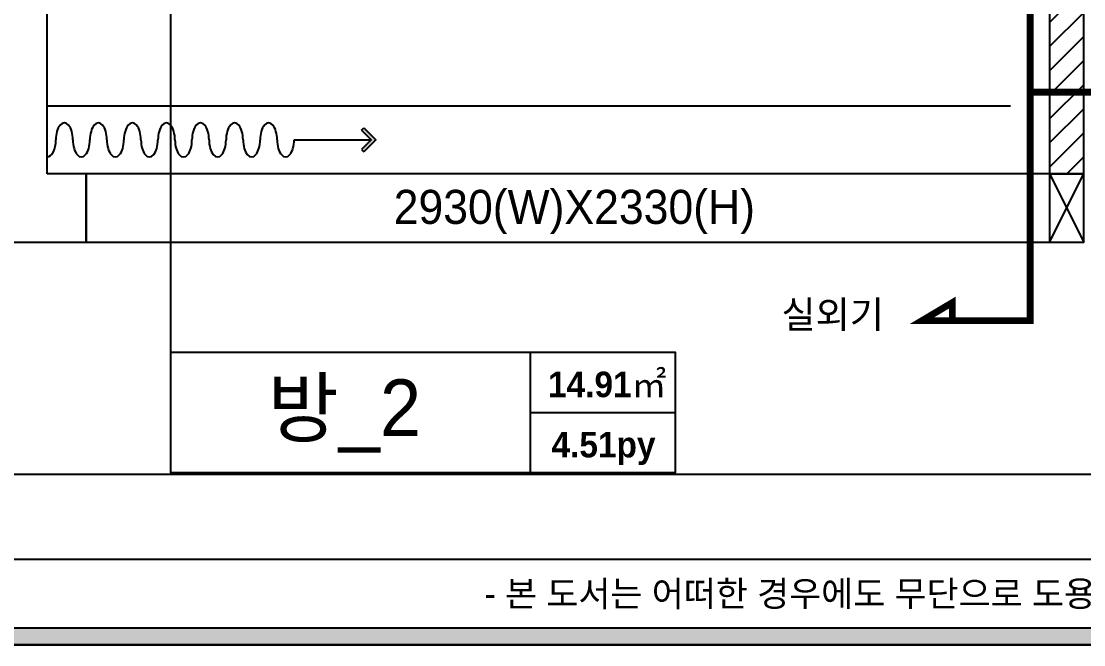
# Model space of a CAD drawing. Header units: inches. Extents: x -55157 to -7160, y -122257 to -52101.
# Drawn here: x -28457 to -25335, y -101344 to -99513 of the extents above; entities that cross this region are included whole.
import ezdxf
from ezdxf.enums import TextEntityAlignment as Align

# ---------------------------------------------------------------- set-up
doc = ezdxf.new("R2010")
doc.units = ezdxf.units.IN
doc.header["$LTSCALE"] = 50
doc.header["$MEASUREMENT"] = 0
doc.linetypes.add('HID', pattern=[2.5, 1.5, -1])
doc.linetypes.add('HIDDEN', pattern=[0.375, 0.25, -0.125])
for name, color, linetype in [('0-ELC TEXT', 7, 'Continuous'), ('01. F-소품', 3, 'Continuous'), ('03-TEXT', 3, 'Continuous'), ('03-WAL NEW', 3, 'Continuous'), ('06-LIGHT', 4, 'Continuous'), ('3.기호.계단선', 30, 'Continuous'), ('C-WIN', 4, 'Continuous'), ('CEIL-LIGHT', 7, 'Continuous'), ('FORM(YOURNAME)-1', 1, 'Continuous'), ('FORM(YOURNAME)-11', 1, 'Continuous'), ('도면층2', 2, 'Continuous'), ('도면층4', 4, 'Continuous')]:
    doc.layers.add(name, color=color, linetype=linetype)
doc.styles.add('YOURNAME', font='HY울릉도M.TTF')
doc.styles.add('넥슨고딕', font='NEXONLv1GothicBold.ttf')
doc.styles.add('코레일둥고', font='Korail_Round_Gothic_Medium.ttf')

# ---------------------------------------------------------------- blocks, each defined once
blk = doc.blocks.new('FORM-ELEVATION')
at = {"layer": 'FORM(YOURNAME)-11'}
h = blk.add_hatch(color=256, dxfattribs=at)
h.dxf.hatch_style = 1
h.paths.add_polyline_path([(-10309, 35708), (71691, 35708), (71691, 35508), (-10309, 35508)])
h.paths.add_polyline_path([(-10309, -21492), (71691, -21492), (71691, -21692), (-10309, -21692)])
at = {"layer": 'Defpoints', "color": 158}
blk.add_line((62481, -20692), (-10309, -20692), dxfattribs=at)
for points in [[(-10309, -21692), (71691, -21692), (71691, 35708), (-10309, 35708)], [(-8309, 33708), (61071, 33708), (61071, -19692), (-8309, -19692)]]:
    blk.add_lwpolyline(points, close=True, dxfattribs=at)
at = {"layer": 'FORM(YOURNAME)-11'}
blk.add_lwpolyline([(-10309, -21492), (71691, -21492), (71691, -21692), (-10309, -21692)], close=True, dxfattribs=at)
at = {"layer": 'FORM(YOURNAME)-11', "color": 1, "style": 'YOURNAME'}
blk.add_text("- 본 도서는 어떠한 경우에도 무단으로 도용할 수 없으며 도용시 '지적재산권' 보호에 관한 법률에 의거, 법적 분쟁이 발생합니다.  또한 본 도서에 관한 모든 저작권은 당사에 있습니다. -", height=300, dxfattribs=at).set_placement((28146, -21092), align=Align.MIDDLE_CENTER)
at = {"layer": 'FORM(YOURNAME)-11', "color": 3, "style": 'YOURNAME'}
for tag, height, p in [('1', 450, (71041, -1219)), ('2', 450, (71041, -1863)), ('3', 450, (71041, -3150)), ('4', 450, (71041, -5081)), ('5', 515, (71041, -7398)), ('6', 515, (71041, -9650)), ('7', 515, (71041, -11903)), ('8', 515, (71041, -14155)), ('9', 515, (71041, -16408)), ('10', 515, (66791, -18596)), ('11', 515, (71041, -18660)), ('12', 515, (66791, -20848)), ('13', 515, (71041, -20848))]:
    blk.add_attdef(tag, text='', height=height, dxfattribs=at).set_placement(p, align=Align.MIDDLE_RIGHT)
blk = doc.blocks.new('vudauseh')
at = {"layer": '도면층2'}
for p, q in [((-49880, -65855.2), (-49880, -60805.2)), ((-50035, -66055.2), (-49880, -66055.2))]:
    blk.add_line(p, q, dxfattribs=at)
blk.add_lwpolyline([(-49880, -66055.2), (-49765.4, -66055.2), (-49765.4, -65855.2), (-49880, -65855.2)], dxfattribs=at)
at = {"layer": '도면층4'}
blk.add_lwpolyline([(-49765.4, -66055.2), (-46835.4, -66055.2), (-46835.4, -65855.2), (-49765.4, -65855.2)], close=True, dxfattribs=at)
at = {"layer": '0-ELC TEXT', "style": '코레일둥고'}
blk.add_text('2930(W)X2330(H)', height=100, dxfattribs=at).set_placement((-48862.4, -66002))
blk = doc.blocks.new('ccjwsjdeh')
at = {"layer": '03-WAL NEW'}
h = blk.add_hatch(dxfattribs=at)
h.set_pattern_fill('_USER', color=256, scale=50, angle=45, style=0, pattern_type=0)
h.set_pattern_definition([(45, (21500, -16519.2), (-35.35534, 35.35534), [])])
h.paths.add_polyline_path([(-25335, -81554.4), (-25435.4, -81554.4), (-25435.4, -82374.4), (-25335, -82374.4)])
blk.add_lwpolyline([(-25335, -81554.4), (-25435.4, -81554.4), (-25435.4, -82374.4), (-25335, -82374.4)], close=True, dxfattribs=at)
at = {"layer": 'C-WIN'}
for p, q in [((-25435.4, -82574.4), (-25335.4, -82374.4)), ((-25435.4, -82374.4), (-25335.4, -82574.4))]:
    blk.add_line(p, q, dxfattribs=at)
blk.add_lwpolyline([(-25435.4, -82574.4), (-25335.4, -82574.4), (-25335.4, -82374.4), (-25435.4, -82374.4)], close=True, dxfattribs=at)
blk.add_blockref('vudauseh', (21500, -16519.2))
blk = doc.blocks.new('FFSFDF')
at = {"layer": '01. F-소품'}
blk.add_hatch(color=8, dxfattribs=at).paths.add_polyline_path([(1567672.9, 1746751.1), (1567679.9, 1746744.1), (1567715.3, 1746779.4), (1567679.9, 1746814.8), (1567672.9, 1746807.7), (1567701.2, 1746779.4)])
at = {"layer": '01. F-소품', "color": 8}
for p, q in [((1567672.9, 1746807.7), (1567679.9, 1746814.8)), ((1567474.8, 1746779.4), (1567701.2, 1746779.4)), ((1567672.9, 1746751.1), (1567679.9, 1746744.1))]:
    blk.add_line(p, q, dxfattribs=at)
for points in [[(1567672.9, 1746807.7), (1567701.2, 1746779.4), (1567672.9, 1746751.1)], [(1567679.9, 1746814.8), (1567715.3, 1746779.4), (1567679.9, 1746744.1)]]:
    blk.add_lwpolyline(points, dxfattribs=at)
for centre, start_param, end_param in [((1566799.8, 1746779.4), 1.570796, 4.712389), ((1566899.8, 1746779.4), 1.570796, 4.712389), ((1566999.8, 1746779.4), 1.570796, 4.712389), ((1567099.8, 1746779.4), 1.570796, 4.712389), ((1567199.8, 1746779.4), 1.570796, 4.712389), ((1567299.8, 1746779.4), 1.570796, 4.712389), ((1567399.8, 1746779.4), 1.570796, 4.712389), ((1566749.8, 1746779.4), 6.283185, 7.853982), ((1566849.8, 1746779.4), 4.712389, 7.853982), ((1566949.8, 1746779.4), 4.712389, 7.853982), ((1567049.8, 1746779.4), 4.712389, 7.853982), ((1567149.8, 1746779.4), 4.712389, 7.853982), ((1567249.8, 1746779.4), 4.712389, 7.853982), ((1567349.8, 1746779.4), 4.712389, 7.853982), ((1567449.8, 1746779.4), 4.712389, 7.853982)]:
    blk.add_ellipse(centre, major_axis=(0, -50), ratio=0.5, start_param=start_param, end_param=end_param, dxfattribs=at)

msp = doc.modelspace()

# ---------------------------------------------------------------- linework, layer by layer
at = {"layer": '0-ELC TEXT'}
for p, q in [((-28017.517, -100485.191), (-28017.517, -99346.492)), ((-26960.313, -100838.95), (-26960.313, -100485.191)), ((-26960.313, -100662.07), (-26535.621, -100662.07))]:
    msp.add_line(p, q, dxfattribs=at)
at = {"layer": '0-ELC TEXT', "elevation": 0}
msp.add_lwpolyline([(-28017.517, -100485.191), (-26535.621, -100485.191), (-26535.621, -100838.95), (-28017.517, -100838.95)], close=True, dxfattribs=at)
at = {"layer": '06-LIGHT'}
msp.add_lwpolyline([(-28379.967, -99761.45), (-25549.967, -99761.45)], dxfattribs=at)
at = {"layer": '3.기호.계단선', "linetype": 'HID'}
msp.add_lwpolyline([(-26608.079, -99251.45, 20, 20, 0), (-25492.701, -99251.45, 20, 20, 0), (-25492.701, -99721.45, 20, 20, 0), (-23035.826, -99721.45, 0, 0, 0)], format="xyseb", dxfattribs=at)
at = {"layer": '3.기호.계단선', "linetype": 'HID', "const_width": 20}
msp.add_lwpolyline([(-25492.701, -99721.45), (-25492.701, -100392.485), (-25810.805, -100392.485), (-25721.216, -100339.251), (-25721.216, -100392.485)], dxfattribs=at)

# ---------------------------------------------------------------- block references
at = {"color": 0}
msp.add_blockref('FFSFDF', (-1595129.73, -1846640.878), dxfattribs=at)
at = {"layer": 'CEIL-LIGHT', "color": 10, "linetype": 'HIDDEN', "ltscale": 5}
msp.add_blockref('ccjwsjdeh', (0, -17587.01), dxfattribs=at)
at = {"layer": 'FORM(YOURNAME)-1', "xscale": 0.2500000000000001, "yscale": 0.2500000000000001, "zscale": 0.2500000000000001}
msp.add_blockref('FORM-ELEVATION', (-30330.324, -95920.999), dxfattribs=at)

# ---------------------------------------------------------------- texts
at = {"layer": '03-TEXT'}
for s, height, style, p in [('14.91㎡', 75, '넥슨고딕', (-26735.049, -100616.985)), ('방_2', 166.6667, '코레일둥고', (-27507.384, -100731.491)), ('4.51py', 75, '넥슨고딕', (-26745.999, -100793.864))]:
    msp.add_text(s, height=height, dxfattribs=dict(at, style=style)).set_placement(p, align=Align.CENTER)
at = {"layer": '3.기호.계단선', "linetype": 'HID', "style": '코레일둥고'}
msp.add_text('실외기', height=80, dxfattribs=at).set_placement((-26223.275, -100414.144))

doc.saveas('drawing.dxf')
